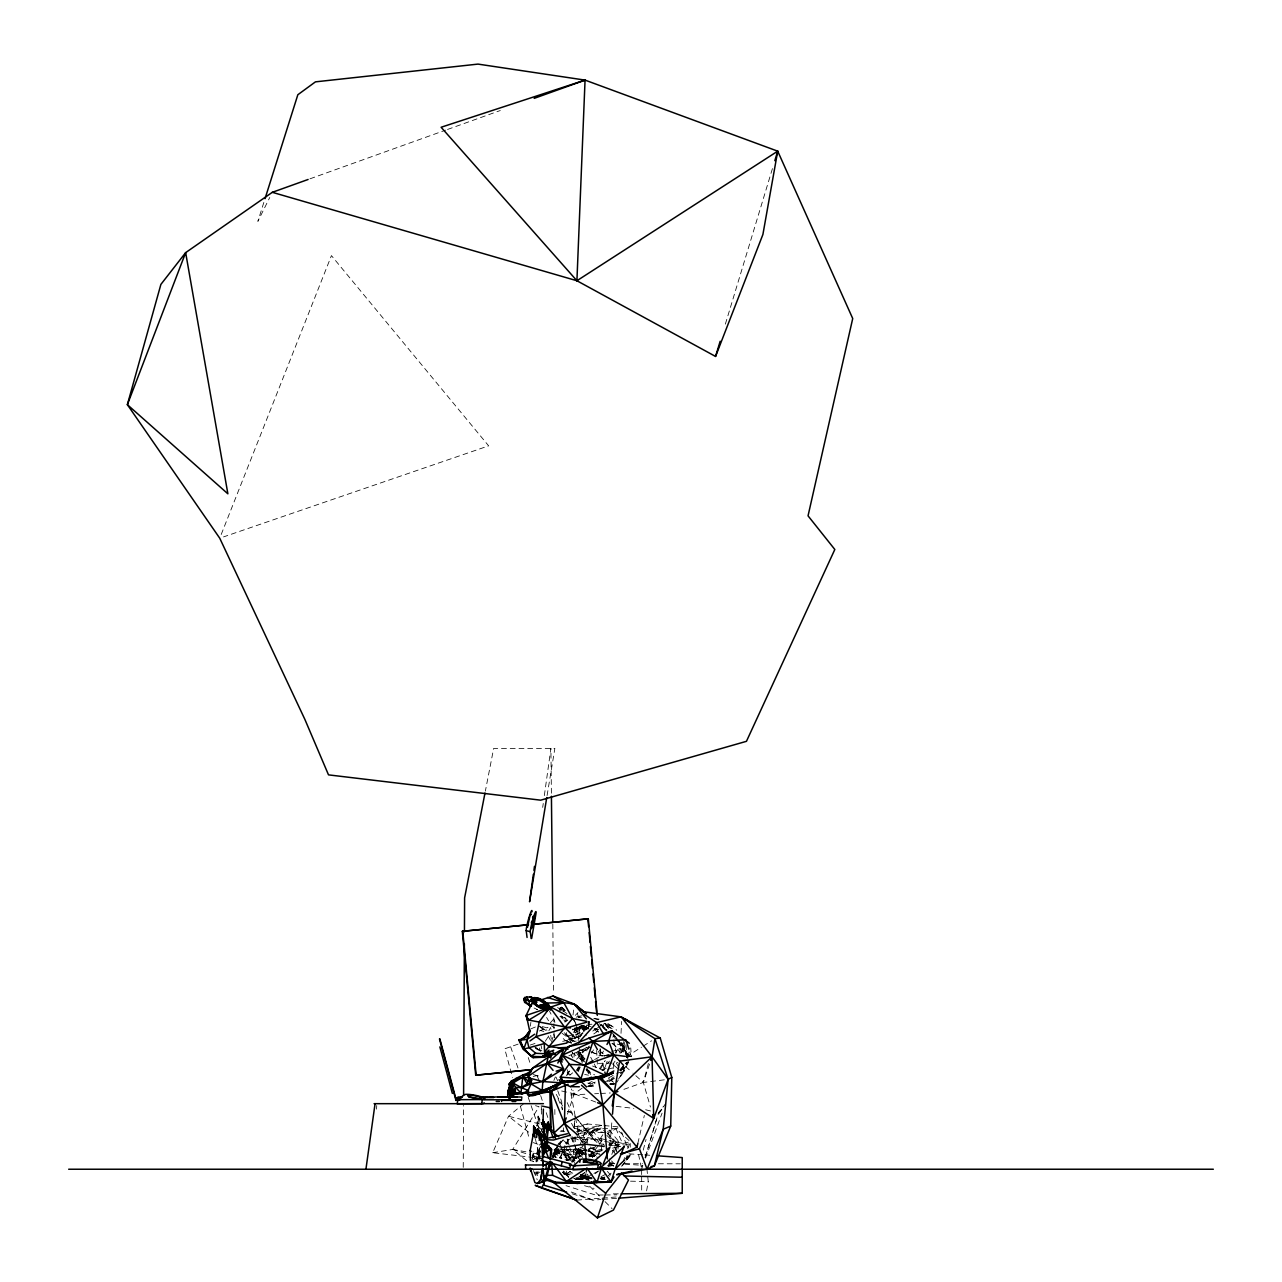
<?xml version="1.0" encoding="UTF-8"?>
<svg xmlns="http://www.w3.org/2000/svg" width="1282" height="1282" viewBox="0 0 1282 1282"><rect width="100%" height="100%" fill="white"/><g stroke="black" fill="none" stroke-linecap="round" stroke-linejoin="round"><path stroke-width="0.75" stroke-dasharray="5 3.75" d="M619.751 1043.147L624.35 1048.291L627.795 1058.419L627.106 1051.16M588.646 1026.722L588.646 1021.706L579.095 1038.949M616.161 1151.268L616.193 1142.086L607.428 1133.609M630.247 1147.182L630.263 1143.512M463.235 1167.357L463.555 1105.485M533.168 1153.303L532.286 1160.002L533.761 1161.732L530.988 1160.659M587.444 1143.368L587.477 1137.471L568.23 1138.4M601.466 1150.595L601.514 1138.785L578.422 1139.906L571.82 1136.91M566.676 1160.547L566.804 1153.447L555.346 1150.146M539.225 1159.489L539.418 1149.585M573.503 1161.492L573.759 1149.906M573.919 1142.182L574.048 1136.397M574.208 1128.673L574.416 1119.026M624.542 1042.49L625.504 1054.189M539.001 1157.983L539.402 1148.287M553.119 1157.342L553.279 1153.479M588.518 1028.036L588.855 1020.039M538.696 1158.752L539.241 1147.614M620.007 1053.195L620.52 1043.276M621.017 1033.356L621.61 1021.466M574.496 1163.383L573.358 1159.505L574.064 1145.804M376.539 1109.138L376.748 1105.501M588.839 1026.529L589.127 1021.225M536.661 1161.796L537.559 1146.509L541.068 1143.672M535.908 1175.498L536.18 1171.556M536.87 1161.716L537.142 1157.79L540.876 1156.733M575.137 1115.885L571.131 1094.924L571.596 1088.947M574.015 1057.009L574.32 1053.019M620.776 1073.643L623.933 1071.351L623.549 1065.342L623.933 1071.351L616.786 1082.377M582.044 1060.999L582.909 1050.086L579.656 1049.702L582.957 1061.159L570.137 1051.016M609.96 1145.291L612.027 1120.003M537.078 1126.477L538.087 1116.125L539.898 1119.555M617.972 1149.057L618.725 1141.509L606.931 1127.15M578.134 1040.68L579.64 1028.436L576.58 1024.19M572.99 1014.975L573.711 1009.623M579.48 1047.843L578.695 1053.66L582.332 1060.342M542.703 807.388L543.248 803.461M544.337 795.593L550.907 748.384L551.404 794.279M530.331 1026.129L530.892 1022.363M623.773 1052.105L623.821 1047.426L627.795 1055.086L626.914 1058.451L624.414 1048.227L618.325 1040.583M609.767 1083.931L615.777 1083.947L611.274 1080.518L611.883 1076.624M613.1 1068.819L614.014 1062.97L617.796 1062.441M547.077 795.593L554.866 748.384L493.666 748.384L485.365 791.106M564.176 1032.699L566.836 1034.943L571.387 1043.292L564.897 1040.247L560.811 1036.128M577.621 1179.44L585.137 1178.094L586.291 1171.299M646.593 1190.866L648.259 1181.587L646.769 1167.646M621.738 1052.618L624.302 1039.349M627.972 1057.426L629.799 1048.131M637.827 1143.448L644.349 1115.388M648.388 1063.403L643.324 1082.441L650.455 1107.039M643.227 1150.146L646.048 1139.474M551.484 1042.202L553.776 1033.933L554.689 1037.651M645.631 1156.22L658.451 1112.936L663.131 1106.815M645.038 1157.726L657.329 1116.67M725.356 324.138L772.533 168.279M573.775 1032.411L574.913 1028.645M263.836 202.444L257.874 221.337L269.765 197.444M562.494 1007.716L559.737 1008.213L561.484 1009.383L562.494 1007.716L559.994 1008.373L559.369 1010.392L564.208 1009.96L561.644 1007.123L559.737 1008.213L565.442 1010.36L562.942 1011.434M555.539 1148.512L553.391 1155.002L551.564 1152.31M567.445 1114.154L574.192 1093.77L573.134 1090.069M553.263 1157.454L553.103 1155.515M649.557 1064.092L643.324 1082.441L621.53 1090.197M602.925 1026.914L604.175 1023.292L612.748 1026.578L616.722 1030.199M607.171 1061.304L603.95 1070.39L592.556 1065.999M611.802 1154.441L616.193 1142.086L609.19 1143.784M623.389 1161.091L624.638 1157.55M627.763 1148.72L629.654 1143.432M641.673 1168.912L642.843 1165.626L639.59 1166.828M554.481 1149.906L554.769 1149.089M645.583 1158.127L662.057 1113.129M560.506 1158.015L563.727 1149.329L586.884 1155.162M573.294 1161.075L585.009 1132.551L604.175 1132.599L597.973 1142.278M571.307 1056.208L572.701 1052.538M221.209 534.482L331.429 255.615L488.65 445.848L223.533 536.902M577.525 1027.17L574.112 1032.09M578.326 1070.117L579.72 1066.672M553.888 1080.47L555.33 1076.912M566.981 1013.613L562.798 1010.633L563.263 1009.511L565.442 1010.008M573.391 1034.398L571.147 1039.67L566.564 1042.603M574.144 1032.651L576.371 1027.395M532.607 1155.691L541.661 1158.511L492.721 1152.71L508.537 1116.237L523.601 1103.754M575.65 1032.955L577.813 1027.956M577.653 1070.935L579.127 1067.537M566.131 1143.864L567.734 1140.243M613.998 1152.197L618.725 1141.509L609.751 1144.025M625.664 1158.848L627.235 1155.29M578.214 1071.64L580.586 1066.4M539.081 1149.425L535.892 1156.38L536.068 1161.909M620.857 1053.115L624.542 1047.907L621.706 1042.587M540.267 1152.294L537.671 1157.534L537.799 1161.139M552.622 1155.37L558.68 1143.159M566.58 1144.217L570.089 1137.198M582.365 1142.022L588.518 1129.73L605.617 1132.759M610.52 1146.252L612.219 1142.887L607.604 1130.868M559.673 1157.934L563.968 1149.393M571.98 1162.662L579.736 1147.278L586.531 1149.794M587.541 1049.782L589.432 1046.032M620.664 1073.194L623.933 1071.351L629.799 1059.765M539.61 1155.082L537.895 1158.447L538.087 1162.197M552.83 1156.348L558.007 1146.22M558.856 1144.538L560.587 1141.156L569.144 1144.425M606.45 1055.535L600.889 1055.999L603.485 1051.064M548.888 1030.712L550.635 1027.427M566.644 1075.662L569.288 1070.694M600.569 1069.028L605.248 1060.454M531.71 1159.393L533.152 1156.861L531.661 1151.428M572.814 1160.963L582.861 1144.297M588.839 1157.101L596.947 1143.881M618.645 1078.931L628.196 1062.185M591.579 1053.179L593.502 1049.862M576.868 1070.166L578.663 1067.089M492.721 1152.71L512.704 1149.457L539.017 1106.735L535.539 1105.677M576.836 1071.015L578.871 1067.73M576.708 1069.877L578.567 1066.912M583.887 1142.679L590.089 1133.016L601.739 1128.785L606.017 1132.391M620.135 1070.198L623.725 1068.691L627.667 1062.65M545.235 1041.304L549.369 1035.023M658.644 1114.058L665.486 1103.754M620.921 1071.095L627.026 1062.041M566.948 1075.037L570.089 1070.454M608.261 1166.267L612.764 1159.793M622.331 1165.867L625.712 1161.011M626.85 1159.393L630.231 1154.537L626.129 1158.463M599.303 1068.851L604.527 1061.432M602.508 1070.646L609.447 1061.095M615.216 1053.147L621.001 1045.183L613.597 1043.115M615.056 1061.127L612.732 1064.332L616.305 1063.756M619.911 1069.653L623.324 1068.162L629.59 1059.541M552.238 1158.255L554.369 1155.37L554.289 1151.893M571.419 1161.572L584.015 1144.602M585.201 1142.999L593.47 1131.782L605.633 1125.708M589.944 1156.845L598.053 1145.9M599.239 1144.297L602.78 1139.49M540.139 1150.819L535.892 1156.38L540.587 1150.627M534.161 1172.709L536.677 1173.206L540.283 1168.559M554.673 1150.21L558.183 1145.884M559.353 1144.457L564.048 1138.688L559.112 1144.554M607.396 1081.367L611.274 1080.518L613.741 1077.537L611.274 1080.518L607.844 1081.655M619.863 1070.085L623.549 1065.614M557.894 1146.028L554.225 1150.419L577.797 1148.912L586.531 1150.803M621.466 1166.267L625.279 1161.716M626.545 1160.194L631.625 1154.137L625.68 1158.463M619.943 1070.198L626.129 1062.81M550.315 1022.86L554.177 1018.469M658.451 1112.936L662.089 1108.946M626.594 1159.649L631.625 1154.137M576.547 1059.301L588.63 1046.288M575.314 1015.36L577.958 1012.572M626.097 1158.543L630.231 1154.537M574.304 1038.067L579.208 1036.834L576.692 1029.366L579.16 1027.074L588.903 1028.885L572.99 1029.815M567.91 1160.37L577.445 1151.621L586.836 1154.505M611.065 1173.142L608.357 1175.626L610.008 1176.507M540.908 1150.932L538.536 1153.079L533.008 1151.861M536.501 1125.596L538.392 1123.064L537.302 1123.545L539.834 1127.407M569.737 1075.326L572.637 1072.826M584.608 1172.758L576.323 1179.648L570.971 1177.004M579.208 1036.834L581.98 1034.558M595.168 1173.783L598.101 1171.411M564.865 1022.123L567.75 1019.975M576.003 1028.26L579.64 1028.436L584.143 1025.071M578.438 1017.62L581.339 1015.488M593.582 1156.54L602.893 1149.714M609.11 1145.163L612.219 1142.887L617.587 1152.822M611.274 1080.518L614.447 1078.226M582.092 1088.178L574.192 1093.77L561.42 1090.934M588.422 1083.707L591.579 1081.463M592.765 1031.048L596.018 1028.837M597.652 1027.731L602.54 1024.398M593.774 1033.933L598.47 1030.76M583.598 1178.943L591.483 1173.735M626.337 1056.849L641.497 1047.218M643.179 1046.144L651.593 1040.792M612.796 1037.122L614.703 1035.952L617.171 1038.933L613.133 1034.077L624.43 1047.538L627.795 1058.419M570.634 1171.315L565.618 1174.376L562.333 1172.373L568.663 1175.658L568.567 1177.677L567.333 1175.466M584.672 1172.613L579.656 1175.69L586.787 1179.2M601.819 1070.662L606.498 1067.954M594.576 1059.621L599.303 1056.913M604.319 1082.425L614.126 1076.896M575.89 1035.343L586.066 1029.638M588.871 1047.955L578.695 1053.66L585.81 1063.147M583.246 1032.923L571.147 1039.67L561.756 1041.497M586.547 1086.912L595.281 1082.056M608.726 1077.825L615.697 1073.979M588.518 1179.344L585.137 1178.094L592.188 1174.344M593.935 1173.399L600.986 1169.649M600.986 1176.748L606.258 1173.927M575.538 1034.734L583.839 1030.311M586.755 1047.634L568.791 1055.855M617.94 1127.888L607.508 1133.096L618.405 1146.845L629.174 1143.816M577.108 1132.439L583.598 1129.25L615.825 1128.368L630.279 1141.669L612.508 1146.14M532.286 1160.002L538.664 1157.374M575.233 1032.539L584.576 1027.956L587.781 1027.779M539.369 1031.016L548.039 1027.283M582.829 1025.472L572.99 1029.606L580.746 1025.808L586.595 1025.167M530.748 1028.901L535.395 1026.978M623.725 1068.691L620.135 1070.149L623.324 1068.162M585.666 1179.568L589.111 1178.158M601.482 1178.446L604.912 1177.036M604.223 1056.128L609.751 1054.028M617.86 1126.846L587.557 1123.977L575.65 1128.016M607.508 1131.397L615.825 1128.368L623.276 1145.082M309.988 178.807L445.639 130.139M447.53 129.45L500.284 110.524M518.12 1044.125L504.707 1048.82L512.528 1077.441M563.856 1174.456L571.403 1171.796M600.954 1179.552L604.575 1178.334M536.677 1173.206L540.251 1172.02M576.243 1017.171L579.64 1016.049M530.267 1045.022L537.543 1042.635M588.39 1086.303L595.777 1083.899L592.364 1081.912M576.499 1131.557L583.598 1129.25M581.099 1131.83L601.595 1125.292L577.685 1130.083M607.636 1069.348L615.023 1067.249M578.358 1158.127L577.685 1152.358L587.108 1149.714M588.999 1149.185L594.656 1147.614M588.278 1151.188L591.771 1151.941L603.085 1148.784M616.674 1073.306L623.933 1071.351M587.557 1123.977L572.878 1127.166M607.331 1165.803L613.165 1164.312M570.137 1042.282L564.897 1040.247L572.669 1038.484M588.374 1176.299L575.265 1179.2L589.72 1176.668M600.649 1178.062L604.191 1177.164M611.738 1051.416L624.35 1048.291L623.821 1047.426M533.184 1076.495L536.918 1075.582L539.882 1076.447L532.463 1074.316M576.099 1134.634L597.684 1128.833L577.878 1137.438L567.638 1139.618M608.597 1166.46L614.174 1165.21M588.342 1086.511L595.505 1084.941M574.192 1149.121L579.288 1151.012L586.996 1149.313M588.935 1148.896L596.643 1147.214M588.23 1150.419L593.326 1152.31L602.973 1150.21M612.62 1148.095L618.405 1146.845M575.137 1022.267L573.086 1018.228M566.564 1043.083L576.211 1041.08M600.04 1178.735L603.758 1177.982M579.256 1050.727L582.909 1050.086L582.957 1061.159M578.022 1179.392L589.464 1177.485L578.214 1179.328M578.15 1017.668L581.9 1017.091M664.316 1079.813L643.324 1082.441L632.955 1073.114M578.23 1179.408L591.531 1177.757M567.878 1035.856L569.416 1039.301L575.314 1038.644M588.502 1086.703L596.29 1085.918M609.928 1084.54L613.822 1084.155M560.138 1131.189L563.599 1130.852M571.307 1173.895L565.618 1174.376L563.631 1170.963M587.252 1175.049L579.656 1175.69L589.143 1177.02M576.724 1200.144L600.441 1198.237M602.428 1198.077L616.257 1196.971M572.285 1193.83L592.941 1200.144L600.873 1199.535M602.861 1199.391L616.754 1198.317M588.198 1024.494L591.947 1024.222M562.798 1010.633L564.336 1010.52L563.263 1009.511M553.904 1149.954L563.727 1149.329L573.535 1161.861M592.06 1178.831L574.464 1178.591M571.131 1094.924L586.819 1094.139M594.656 1093.754L598.582 1093.562M600.537 1093.466L610.344 1092.969M586.034 1047.586L591.739 1047.314M612.956 1036L614.703 1035.952M598.373 1063.387L612.059 1063.018M581.067 1027.042L588.742 1026.898L588.198 1023.725M613.309 1193.862L619.222 1193.814M603.357 1194.984L595.617 1195.048L566.003 1185.658M605.28 1194.968L616.898 1194.856M576.083 1036.289L579.881 1036.273M580.506 1133L590.089 1133.016L602.187 1145.499M608.806 1163.671L612.78 1163.671M624.687 1163.703L642.538 1163.736M658.419 1163.768L680.245 1163.8M580.153 1175.065L588.15 1175.225M630.504 1181.171L648.259 1181.587M601.066 1177.773L604.735 1177.934M585.137 1178.094L590.649 1178.35M610.152 1083.691L615.777 1083.947M588.903 1027.988L576.547 1027.427L576.692 1029.366M581.002 1027.203L588.358 1027.683L588.118 1021.77M559.897 1148.96L601.338 1151.877M628.965 1153.816L642.779 1154.794M644.75 1154.922L650.663 1155.338M564.993 1159.793L574.945 1160.498M610.745 1163.078L614.735 1163.367M624.671 1164.088L642.586 1165.37M594.479 1029.302L598.181 1029.558M561.163 1130.98L564.801 1131.333M587.829 1083.082L595.777 1083.899M616.161 1106.35L633.869 1108.401M598.886 1143.688L606.626 1144.634M608.549 1144.874L620.151 1146.284M627.251 1056.656L631.321 1056.624L630.76 1047.907M581.643 1025.969L588.742 1026.898M594.191 1028.693L597.716 1029.158M600.537 1178.607L608.133 1179.664M569.416 1174.905L565.618 1174.376L569.176 1176.139M578.903 1176.235L592.188 1178.094M594.175 1018.405L599.72 1019.222M574.801 1027.811L586.483 1029.718M567.589 1111.606L571.403 1112.263L576.467 1118.289M574.48 1128.416L593.47 1131.782L604.367 1145.531M526.565 1160.659L512.704 1149.457L526.437 1151.893M534.274 1153.271L540.171 1154.313M551.933 1156.396L561.74 1158.127M579.64 1028.436L586.836 1029.734M568.679 1035.279L574.192 1036.289M559.93 1016.722L565.763 1017.812M584.688 1074.46L588.47 1075.181M595.12 1028.757L598.406 1029.382M575.794 1177.934L583.07 1179.44M567.541 1111.446L571.403 1112.263L573.903 1115.308M601.514 1138.785L607.219 1140.035M609.126 1140.451L626.257 1144.201L628.052 1147.518M587.477 1137.471L612.219 1142.887M542.286 1026.578L551.276 1028.997M576.788 1177.661L584.352 1179.408M578.054 1177.87L589.303 1180.514M593.854 1018.597L599.207 1019.943M645.663 1109.763L651.144 1111.125M539.418 1123.913L508.537 1116.237L530.476 1133.625M580.265 1156.925L566.804 1153.447L571.74 1162.005M554.689 1152.63L577.749 1158.591M608.341 1164.216L613.533 1165.594M584.48 1185.706L594.095 1188.43M540.555 1030.504L543.84 1031.481M592.428 1157.726L591.771 1151.941L597.284 1153.624M588.726 1155.723L592.396 1156.829M588.726 1155.082L594.351 1156.829M512.704 1149.457L530.796 1155.114M582.236 1049.381L589.72 1051.737M591.579 1052.33L602.796 1055.855M555.25 1151.428L577.509 1158.575M555.378 1151.492L577.91 1158.784M587.444 1025.504L591.162 1026.77M593.406 1156.204L593.326 1152.31L596.899 1153.544M579.416 1156.829L579.288 1151.012L586.435 1153.463M588.214 1154.072L598.934 1157.758M533.232 1142.615L538.616 1144.489M538.376 1173.655L536.437 1172.966L538.648 1177.533M576.035 1036.962L579.704 1038.308M600.921 1178.302L604.303 1179.552M605.328 1023.805L612.748 1026.578L606.354 1022.523M579.368 1158.399L555.25 1149.409L555.362 1157.39M571.243 1192.02L592.941 1200.144M559.994 1008.373L564.208 1009.96M565.154 1034.334L567.285 1035.151M595.729 1102.055L574.192 1093.77L572.894 1090.245M534.097 1008.005L537.591 1009.735L534.386 1008.037M591.066 1051.544L599.896 1055.935M569.432 1171.492L572.766 1173.222M579.464 1176.652L584.464 1179.232M535.475 1048.484L540.732 1051.272M538.424 1025.68L546.949 1030.263M535.443 1047.795L542.286 1051.512M533.104 1046.064L541.901 1050.871M569.416 1039.301L572.685 1041.16M541.549 1129.33L538.44 1127.535L538.087 1116.125L539.754 1119.442M563.776 1173.607L568.519 1176.411L562.558 1172.052M580.506 1174.761L588.422 1179.728L582.188 1174.584M563.295 1171.46L569.641 1175.434M586.307 1069.637L594.592 1074.893M541.453 1027.635L545.924 1030.536M604.014 1028.116L607.059 1030.103M612.059 1028.741L605.745 1024.382L611.722 1029.158M611.899 1043.436L631.081 1056.913L630.632 1058.115L631.321 1056.624L629.494 1051M551.5 1025.776L554.529 1027.908M562.077 1033.26L573.791 1041.946M602.508 1027.122L607.075 1030.44M574.384 1041.609L566.676 1035.904L566.388 1032.523M600.954 1024.815L607.043 1029.446M557.574 1007.444L560.715 1009.847M608.63 1078.45L614.35 1082.857M539.866 1026.786L544.193 1030.135M553.984 1152.246L561.82 1158.447M563.391 1140.435L568.086 1144.169M574.32 1149.137L582.733 1157.534M566.836 1034.943L574.464 1041.128M614.094 1065.47L618.196 1068.851M576.724 1135.788L584.207 1141.99M590.185 1146.957L599.175 1154.409M609.655 1163.111L614.142 1166.828M593.983 1029.142L596.803 1031.513M599.431 1050.615L605.264 1055.551M561.644 1007.123L564.176 1009.287M579.256 1136.333L586.691 1142.791M592.637 1147.967L600.072 1154.425M625.536 1066.464L631.465 1071.784M567.221 1072.169L570.073 1074.781M603.79 1028.372L606.37 1030.872M619.222 1043.324L624.35 1048.291M584.8 1058.708L577.845 1051.833L581.05 1060.022M579.913 1176.379L582.701 1179.184M589.688 1186.203L603.678 1200.24M605.072 1201.635L612.059 1208.654M606.867 1135.371L616.273 1145.082L617.86 1148.64M614.318 1037.426L618.389 1041.721M584.544 1025.888L587.14 1028.661M599.431 1023.645L601.482 1025.969M605.312 1024.622L608.726 1028.597M578.599 1051.512L584.993 1058.996M583.294 1143.191L579.496 1138.736L578.406 1133.032M588.374 1149.121L594.704 1156.524M607.364 1171.347L611.161 1175.786M577.733 1119.795L596.771 1142.374M575.169 1116.814L596.515 1142.647M611.578 1160.883L614.094 1163.928M618.389 1040.439L624.542 1047.907L622.491 1044.045M612.764 1043.244L620.007 1052.185M612.411 1150.274L616.145 1154.938M605.04 1023.869L608.501 1028.244M582.717 1155.178L577.797 1148.912L580.538 1156.38M578.422 1051.769L584.512 1059.653M572.509 1018.533L575.57 1022.78M591.771 1151.941L593.983 1155.098M577.685 1152.358L581.002 1157.085M612.139 1032.571L616.61 1039.013M617.732 1040.615L627.795 1055.086L621.578 1043.019M576.676 1052.971L580.97 1059.397M586.034 1069.589L590.137 1075.774M596.547 1028.917L598.662 1032.186M556.228 1094.315L562.654 1106.094M583.727 1153.72L579.736 1147.278L582.284 1156.781M567.686 1149.185L575.682 1162.053M593.326 1152.31L595.377 1155.739M579.288 1151.012L583.406 1157.854M546.597 1017.475L548.568 1020.793M553.76 1153.848L555.731 1157.261M616.338 1063.082L619.094 1067.89M581.659 1027.411L586.243 1035.487M601.771 1024.542L603.485 1027.619M540.01 1120.051L538.248 1116.83L540.026 1122.487M598.245 1051.144L600.889 1055.999M586.868 1068.707L592.3 1078.755M548.151 1035.936L550.651 1040.631M590.682 1057.249L593.358 1062.329M594.239 1064.012L596.018 1067.393M549.529 1011.29L551.052 1014.174M583.374 1061.576L578.775 1051.881L582.381 1063.243M586.948 1068.435L590.521 1075.277M571.516 1123.272L574.176 1128.432M571.195 1054.733L572.846 1057.954M542.094 1160.05L538.536 1153.079L534.69 1135.58M561.516 1148.512L567.349 1160.611M570.907 1137.519L573.358 1142.807M574.176 1144.57L577.445 1151.621M536.918 1075.582L539.273 1080.678M559.417 1142.983L567.413 1160.402M556.019 1077.104L557.622 1080.758M567.221 1102.616L573.615 1117.199M558.007 1098.802L562.606 1109.251M588.759 1070.053L590.986 1075.229M587.557 1174.184L589.72 1179.28M533.456 1170.546L537.238 1179.793M621.642 1132.166L626.257 1144.201M563.727 1149.329L567.83 1160.514M557.75 1090.758L561.74 1101.879L562.237 1109.843M510.605 1046.753L518.425 1069.252M528.216 1097.36L538.664 1127.343M539.353 1047.939L540.571 1051.464M556.885 1148.96L559.978 1158.079M575.682 1023.565L577.172 1028.036L575.554 1023.725M528.248 1057.554L530.732 1065.166M540.667 1095.613L542.526 1101.318M546.26 1112.744L548.119 1118.449M558.071 1148.896L561.179 1158.415M567.109 1138.881L573.358 1159.505M567.301 1069.733L568.888 1075.277M577.349 1013.293L578.358 1016.834M520.348 1106.062L529.21 1138.496M533.376 1153.768L535.459 1161.396M565.699 1145.98L569.272 1159.281M538.087 1116.125L540.059 1123.673M557.99 1148.223L560.474 1157.758M602.652 1063.131L604.415 1070.246M638.516 1154.425L641.288 1167.101M571.98 1136.317L573.23 1142.006M541.068 1045.519L541.773 1048.868M613.645 1040.006L616.273 1053.003M575.506 1117.792L578.054 1131.125M554.417 1019.815L554.882 1022.555M550.699 1035.279L551.324 1038.949M554.513 1152.262L555.362 1157.838M609.222 1158.848L610.088 1166.38M600.409 1048.9L601.146 1056.785M599.96 1048.9L600.697 1056.785M626.001 1044.878L626.962 1057.538M566.404 1171.075L566.692 1174.905M563.343 1127.791L563.583 1131.782M564.433 1145.739L565.17 1157.694M556.596 1149.826L557.045 1157.55M596.675 1050.375L597.476 1067.473M541.212 1105.501L541.373 1109.138M574.496 1120.981L574.817 1128.833M575.121 1136.685L575.987 1158.255M552.814 923.953L553.584 993.79M553.84 1017.732L553.888 1021.722M553.904 1023.709L554.048 1037.683M554.834 1109.507L554.898 1115.5M641.657 1170.706L641.657 1174.584M641.673 1176.523L641.689 1190.081M541.292 1109.138A465.959 413.205 -5.3 0 1 541.421 1114.603M560.715 1016.065A10.625 3.75 41.1 0 1 562.782 1017.091M564.961 1018.533A10.625 3.75 41.1 0 1 567.109 1020.264M572.83 1029.029A10.625 3.75 41.1 0 1 572.413 1029.959M561.965 1018.341A7.083 2.5 41.1 0 1 563.343 1019.03M564.801 1019.991A7.083 2.5 41.1 0 1 566.227 1021.145M565.298 1021.706A7.083 2.5 41.1 0 1 564 1020.44M562.077 1017.86A7.083 2.5 41.1 0 1 561.484 1015.857M561.099 1016.434A7.083 2.5 41.1 0 1 562.061 1016.466M564.657 1017.539A7.083 2.5 41.1 0 1 566.099 1018.485M588.919 1021.305L588.807 1026.578L588.887 1021.305"/><path stroke-width="1.5" d="M548.616 1145.355L551.404 1151.348L549.93 1147.534L551.597 1149.425L550.523 1159.585M463.603 1095.501L464.372 943.792M464.437 931.822L464.613 897.881L484.981 793.045M533.552 1136.156L533.633 1126.237L536.805 1131.028M549.978 1166.476L550.01 1161.7L547.43 1164.216M513.393 1085.678L513.585 1081.944L508.89 1087.569L508.345 1092.633L508.89 1087.569L513.441 1082.393L510.38 1089.636M543.392 1109.138L543.071 1120.067M616.834 1174.761L647.073 1169.232L654.349 1165.899L670.726 1126.061L671.784 1077.441L660.246 1038.019L621.017 1016.866L583.07 1011.69M570.105 1135.756L564.384 1123.417L565.426 1084.492M531.004 914.787L530.924 913.858L530.347 914.787M544.562 1175.578L544.385 1180.882L537.462 1183.51L534.882 1182.549L530.187 1168.03L530.796 1171.363M544.321 1131.798L544.449 1128.128L541.725 1122.984M308.097 179.48L272.313 192.316L185.65 252.634L160.891 284.396L127.367 404.663L219.735 538.2L304.876 719.41L328.512 774.873L540.683 800.176L746.461 741.317L834.822 549.481L808.045 515.845L852.722 318.529L777.709 151.164L576.916 280.742L441.104 127.255L585.057 80.109L777.709 151.164L762.902 234.494L715.564 356.444L576.916 280.742L585.057 80.109L478.01 64.1L315.452 81.856L297.841 94.74L265.037 198.662M545.988 1152.342L549.049 1150.066L546.388 1144.425L542.462 1152.598L545.988 1152.342L546.148 1141.765L540.523 1147.053M543.344 1157.085L544.001 1145.964L538.536 1133.272L534.546 1132.823M550.763 1149.81L551.597 1149.425L550.154 1147.887L541.773 1144.858L540.796 1140.067M550.122 1159.825L550.699 1148.416M513.137 1085.79L512.704 1091.415L509.835 1092.424L507.656 1095.245L508.041 1090.501L512.688 1084.892L509.835 1092.424L508.041 1090.501L513.137 1085.79L508.601 1091.351L507.656 1095.245L512.688 1084.892L511.694 1087.697M546.469 1132.15L546.741 1128.753L542.895 1120.244L547.638 1129.795L546.741 1128.753M548.023 1127.775L548.231 1122.231L544.722 1126.67M564.561 1081.159L543.552 1091.495L542.158 1090.517L542.863 1081.543L548.039 1057.33L564.304 1048.099L568.07 1049.189M612.508 1114.17L614.27 1092.777L619.302 1063.002M528.008 1004.255L531.501 1005.585L530.604 1006.258L528.008 1004.255L523.713 999.223L526.565 996.947L529.354 1001.306L529.097 1003.982L531.181 1006.322L524.659 1002.364L523.713 999.223L524.707 997.316M551.901 1054.173L543.408 1057.217L533.216 1057.682L523.729 1049.125L530.107 1031.353M543.648 1140.435L544.353 1133.16L539.161 1140.307M578.647 1042.715L596.707 1022.587L621.017 1016.866L654.958 1038.66L668.13 1079.348L663.195 1129.282L654.349 1165.899L651.032 1166.604M528.649 1092.088L521.678 1093.85L520.989 1093.033L522.992 1074.893L531.197 1071.896M629.35 1043.244L611.915 1030.824L608.694 1041.192L613.87 1054.894L605.777 1076.239L600.537 1079.156M458.764 1099.764L456.392 1099.988M562.542 1082.393L581.099 1081.415L605.777 1076.239L604.848 1072.024M365.931 1169.232L375.065 1103.674M533.392 874.26L529.562 901.791L546.757 797.548M533.937 870.318L534.482 866.392M534.947 916.967L535.011 914.963L531.357 928.665L534.947 916.967L532.895 916.422L532.623 917.832M547.222 1137.294L548.087 1131.109C544.209 1128.593 549.609 1137.07 546.228 1138.528L541.661 1130.596M612.235 1105.885L614.27 1092.777L652.041 1056.769L654.958 1038.66L660.246 1038.019M509.932 1094.748L509.242 1099.075L515.412 1090.101L514.563 1089.043L509.932 1094.748L511.566 1096.334L514.13 1094.924L515.412 1090.101L509.932 1094.748L511.566 1096.334M536.549 1137.551L537.895 1129.121L541.613 1134.923M586.291 1171.299L586.868 1167.902L596.995 1182.453L566.372 1181.443L552.606 1175.322L546.677 1175.322M597.636 1168.559L598.341 1164.457A10.625 2.099 9.8 0 0 595.201 1160.611A10.625 2.099 9.8 0 0 580.265 1159.601L573.647 1165.819L572.942 1169.921L597.636 1168.559A10.625 2.099 9.8 0 0 599.736 1166.812M579.784 1162.341L580.265 1159.601M583.31 1162.357L583.663 1160.306M531.677 938.44L535.812 914.563A10.625 0.962 -74.9 0 0 533.681 916.678A10.625 0.962 -74.9 0 0 530.283 931.726L531.149 938.568M551.741 1053.532L544.61 1053.724L544.289 1043.596L523.729 1049.125L519.803 1039.558L518.793 1040.055L523.008 1049.029L533.264 1057.682L523.745 1048.996L519.707 1040.183L526.229 1035.952L530.139 1030.135M546.773 1130.58L548.231 1122.231L549.85 1129.314M530.411 1160.466L530.171 1150.435L533.504 1133.128L534.257 1133.625L532.895 1135.067M537.462 1183.51L540.651 1179.408L542.687 1168.078M564.737 1082.841L561.019 1082.825L561.949 1077.585M562.574 1074.092L563.519 1068.851L559.24 1059.589L564.304 1048.099L567.237 1049.285M550.395 1162.069L547.254 1175.418L544.385 1180.882L540.651 1179.408L542.574 1169.088M481.631 1103.674L482.401 1099.555A10.625 1.763 10.7 0 0 479.164 1096.19A10.625 1.763 10.7 0 0 464.308 1094.716L457.93 1099.668L457.161 1103.786L481.631 1103.674A10.625 1.763 10.7 0 0 484.195 1102.857M528.601 1091.96L521.678 1093.85L514.37 1094.059L511.053 1087.841L512.159 1082.072L515.588 1078.659L522.992 1074.893M545.09 1147.021L546.148 1141.765L549.049 1150.066L546.148 1141.765M514.563 1089.043L510.156 1094.748L509.242 1099.075L515.412 1090.101M621.369 1154.425L636.946 1147.182L637.827 1143.448M561.179 1165.787L562.285 1161.684M531.309 923.04L531.806 921.261M550.01 1161.7L544.385 1180.882L543.119 1169.296M715.564 356.444L720.18 341.236M774.825 160.667L777.709 151.164M609.399 1075.261L582.413 1080.79L580.922 1078.787L592.989 1041.433L611.915 1030.824L588.887 1038.164L568.695 1046.545L565.763 1048.9M563.92 1083.867L570.378 1086.623L581.099 1081.415L581.643 1079.732L562.349 1055.15L568.695 1046.545L592.989 1041.433L625.824 1039.766L628.885 1049.125M555.523 1138.704L554.032 1132.984L564.384 1123.417L566.227 1117.856M540.651 1179.408L541.853 1175.786M551.5 1150.755L543.872 1145.675L550.555 1148.48L550.154 1149.249M597.428 1217.9L605.697 1193.205L621.626 1173.046L628.5 1180.033L613.453 1210.064L597.428 1217.9L552.75 1181.812M650.791 1060.422L652.041 1056.769L621.818 1017.491M529.915 915.861L527.511 927.319M670.726 1126.061L663.195 1129.282L647.073 1169.232L639.398 1148.8L653.74 1118.385L668.13 1079.348L671.784 1077.441M537.126 999.111L534.738 997.604L545.411 1002.332L541.036 999.656L541.933 999.976L548.856 1005.296C544.706 1000.857 538.696 996.963 532.367 997.781L535.475 1004.912L539.482 1007.54L541.084 1007.748L542.19 1004.816L545.219 1004.11L572.509 1018.533L586.852 1021.353M541.116 1144.634L544.594 1135.323L544.353 1133.16L547.718 1142.711L544.353 1133.16M511.053 1087.841L515.588 1078.659L529.466 1077.393L531.886 1080.582M603.053 1164.457L609.928 1147.166L594.079 1161.428M557.83 1063.082L559.24 1059.589L562.526 1057.954M541.725 1188.061L576.724 1200.144L535.219 1185.337L541.725 1188.061L544.081 1182.741M516.213 1079.7L511.662 1080.774L508.73 1084.7L511.822 1083.434L511.662 1080.774L516.63 1079.268M528.472 1091.799L514.37 1094.059L513.201 1092.28L515.508 1087.296L512.976 1083.002L529.658 1073.05M544.497 1009.206L526.133 1015.456L527.287 1019.879L526.133 1015.456L531.886 1003.373L535.363 1002.059M606.963 1044.477L608.694 1041.192M614.014 1176.988L611.065 1182.052L577.445 1183.382L555.314 1182.1L544.273 1177.581M560.298 1058.371L562.349 1055.15L592.989 1041.433L613.87 1054.894L623.549 1065.342M527.735 1075.806L532.943 1067.842L548.039 1057.33M511.662 1080.774L508.73 1084.7L512.399 1082.168M510.156 1094.748L511.919 1092.472M509.002 1088.114L513.441 1082.393M529.434 1031.257L523.425 1038.981L527.751 1035.76M545.299 1051L572.509 1018.533L563.808 1002.652L553.055 996.018L540.571 1000.088M530.908 999.479L533.745 1001.947L530.908 999.479L532.367 997.781L532.11 1000.441L536.164 1005.425M491.871 1096.991L490.942 1096.991M526.742 1074.845L532.943 1067.842L559.24 1059.589L563.006 1059.877M551.212 1090.357L564.384 1123.417L602.909 1104.812L614.27 1092.777L617.892 1091.479M534.001 1002.252L523.713 999.223L526.565 996.947L530.652 997.124M624.719 1159.873L615.072 1169.232L611.065 1182.052L593.854 1181.475M526.549 1091.206L528.649 1095.693L550.363 1091.543L564.32 1080.918L543.055 1091.719L529.129 1095.581L526.79 1093.209L531.068 1083.883L542.863 1081.543L551.42 1074.22M534.658 1034.205L526.966 1039.494L528.841 1047.394L535.78 1053.307L544.61 1053.724L549.017 1050.118M560.122 1051.528L564.304 1048.099L547.126 1063.275L528.264 1076.319M530.828 1056.304L535.78 1053.307M529.963 1040.952L536.148 1036.561L586.836 1022.171M521.678 1093.85L515.508 1087.296L521.534 1087.681L527.142 1083.739L531.854 1083.386L523.457 1077.633L527.142 1083.739L529.466 1077.393L531.261 1081.88M526.95 1091.19C527.992 1105.308 555.491 1082.329 561.019 1082.825L561.516 1082.649M559.096 1079.668L560.891 1082.905L543.119 1090.678L526.79 1093.209L529.129 1095.581L561.244 1083.114L538.696 1094.059M526.614 1074.925L529.674 1072.906M541.549 1129.33L544.449 1128.128L541.789 1123.288M585.281 1168.944L566.372 1181.443L551.581 1161.877L552.606 1175.322M560.362 1083.242L561.147 1083.05M548.632 1162.55L543.119 1165.899L542.094 1147.678L544.193 1146.236L541.773 1144.858M528.488 1077.858L542.863 1081.543L563.519 1068.851L547.126 1063.275L553.087 1070.358M531.822 1168.847L530.203 1169.633M546.741 1009.287L528.713 1020.071L526.886 1017.908L529.514 1030.231M608.63 1032.763L611.915 1030.824M613.822 1070.935L604.703 1076.015L589.335 1078.499M612.924 1072.826L581.099 1081.415L562.718 1081.447L561.179 1079.332L560.33 1077.072L568.92 1064.397L585.121 1065.054L593.005 1060.534M528.649 1095.693L543.055 1091.719L550.363 1091.543L557.013 1087.905M560.683 1082.489L605.729 1075.582L562.349 1055.15M539.466 999.143L534.738 997.604L541.933 999.976L549.385 1007.043L539.498 1000.345L532.11 1000.441L536.597 1002.38L535.588 1003.95L532.11 1000.441L532.799 998.486L536.421 1000.409L536.597 1002.38L534.626 1003.309L539.081 1006.21L540.091 1004.832L542.19 1004.816L547.061 1011.097L540.764 1006.931L539.482 1007.54L535.475 1004.912L549.033 1009.735M541.982 1146.076L550.555 1148.48L541.917 1145.868M575.522 1038.083L565.074 1027.731L550.01 1007.332L542.19 1004.816L539.081 1006.21L547.061 1011.097L535.475 1004.912M611.37 1073.403L604.703 1076.015L612.956 1073.226M512.976 1083.002L521.534 1087.681L531.854 1083.386M604.703 1076.015L605.729 1075.582M580.922 1078.787L560.33 1077.072L562.718 1081.447L582.413 1080.79L605.793 1076.015L612.972 1073.082M550.363 1091.543L568.15 1084.316M570.458 1135.147L553.552 1140.035L547.11 1139.746L546.501 1141.573L561.901 1147.438L584.8 1144.105L604.126 1146.461M544.61 1053.724L553.776 1050.198M524.659 1002.364L525.604 1002.011M534.193 98.361L585.057 80.109M585.121 1065.054L613.87 1054.894L625.328 1056.4M538.744 1183.238L547.879 1180.049M514.531 1080.422L511.342 1081.511L511.822 1083.434M556.132 1071.191L563.519 1068.851M577.797 1182.998L572.541 1182.693M591.13 1182.485L591.883 1182.581M542.158 1056.64L551.581 1054.012L542.526 1056.705L531.645 1056.416M542.478 1056.384L543.456 1057.217L551.805 1054.108L543.408 1057.217L542.478 1056.384L553.007 1053.564M455.879 1098.049L458.892 1097.969M620.408 1153.896L639.398 1148.8M567.445 1133.737L545.683 1138.656M518.793 1040.055L521.886 1039.333M581.179 1182.517L555.475 1183.094L544.257 1179.376M616.706 1174.488L632.074 1171.059M586.467 1013.565L574.112 1003.95L563.808 1002.652L550.01 1007.332L539.289 1021.658L536.148 1036.561L549.225 1046.689L566.564 1043.083M571.307 1182.549L577.445 1183.382L566.372 1181.443L571.996 1180.434M528.264 1091.976L521.405 1093.322L513.826 1093.017L512.159 1089.62M590.425 1182.629L591.515 1182.966L569.561 1182.677M619.607 1061.143L652.041 1056.769L668.13 1079.348M531.95 1069.637L475.702 1075.197L462.321 931.325L528.088 924.771M534.065 924.178L588.31 918.809L597.3 1015.392M462.321 931.325L528.537 924.771M534.514 924.178L588.31 918.809M475.702 1075.197L531.501 1069.637M519.707 1040.183L526.966 1039.494M606.45 1055.535L613.87 1054.894M618.725 1198.173L682.232 1193.286L682.232 1157.566L656.576 1155.755M573.647 1165.819L598.341 1164.457M557.942 1047.843L569.16 1047.314M543.744 1146.092L548.68 1158.303M535.876 1003.293L531.886 1003.373L535.507 1004.175M543.856 1003.101L563.808 1002.652L547.526 997.46M621.193 1193.798L682.232 1193.286M482.401 1099.555L457.93 1099.668L457.978 1096.991L462.033 1096.991M479.917 1096.991L521.758 1096.991L521.758 1098.353M460.847 1097.072L462.033 1097.072M497.785 1097.072L517.207 1097.072M480.189 1097.536L483.699 1097.536M484.34 1097.536L488.426 1097.536M489.083 1097.536L493.73 1097.536M459.998 1099.796L457.978 1099.796L458.652 1100.373M483.891 1099.796L521.758 1099.796M521.069 1100.373L501.631 1100.373L501.631 1101.462M496.23 1101.462L499.387 1101.462M512.111 1101.462L515.765 1101.462M374.072 1103.674L543.424 1103.674M525.267 1164.985L546.501 1164.985M68.667 1169.232L1213.333 1169.232M570.378 1086.623L579.368 1086.783M624.19 1175.995L682.232 1177.229M570.538 1027.988L528.713 1020.071L526.133 1015.456M536.245 999.143L538.376 999.271M585.986 1182.645L591.515 1182.966M542.863 1081.543L561.019 1082.825M513.201 1092.28L520.989 1093.033M547.126 1129.666L552.59 1130.211M549.225 1046.689L562.285 1048.131M592.156 1168.559L600.986 1169.649L596.995 1182.453L593.598 1181.219M570.298 1003.453L574.112 1003.95L586.162 1013.661M549.481 1053.323L554.946 1054.205M569.224 1164.889L575.105 1165.899M542.462 1106.158L550.186 1107.792M540.764 1006.931L544.93 1008.694M543.28 1124.875L551.004 1126.782M542.126 1156.284L570.843 1163.976L569.737 1168.078L541.02 1160.386M531.966 911.822A10.625 0.962 -74.9 0 0 529.226 916.79A10.625 0.962 -74.9 0 0 526.197 930.62L530.283 931.726M541.084 1007.748L545.699 1008.998M533.424 998.197L529.722 996.867L533.184 997.829M272.313 192.316L576.916 280.742M566.644 1192.116L544.113 1185.225L544.113 1179.761M529.722 996.867L532.975 998.005M607.684 1180.802L611.065 1182.052L600.954 1167.485L600.601 1163.527M553.055 996.018L574.112 1003.95M597.524 1102.744L602.909 1104.812L636.946 1147.182M521.534 1087.681L528.569 1090.726M574.432 1004.271L586.355 1018.837M543.119 1127.07L548.247 1129.891L542.382 1122.808M542.158 1090.517L531.068 1083.883L528.873 1080.646M524.931 998.63L529.354 1001.306M542.19 1004.816L549.289 1009.222M607.347 1158.944L602.909 1104.812L597.909 1076.992L614.27 1092.777L653.74 1118.385L652.041 1056.769M584.031 1014.286L596.707 1022.587L603.678 1034.318M625.52 1019.094L630.263 1022.475M548.856 1005.296L538.648 998.277L539.498 1000.345M591.595 1182.036L605.697 1193.205M588.887 1038.164L592.989 1041.433L597.38 1049.525M558.712 1136.701L550.699 1130.724L550.138 1090.373M559.24 1059.589L562.221 1061.993M508.89 1087.569L510.204 1088.674M564.384 1123.417L577.765 1135.051M583.454 1011.915L576.131 1005.312L580.393 1009.19M581.499 1085.229L602.909 1104.812M538.536 1133.272L542.43 1136.974M581.099 1081.415L586.547 1086.912M530.171 1150.435L531.165 1151.444M600.313 1076.88L614.27 1092.777M581.643 1079.732L582.413 1080.79M537.975 1133.048L533.633 1126.237L536.581 1130.772M552.654 1051.448L554.85 1054.685M542.494 1136.445L537.895 1129.121L539.418 1134.346M508.858 1090.95L509.835 1092.424M537.895 1129.121L541.565 1135.115M543.119 1090.678L543.552 1091.495M541.437 1122.76L543.937 1127.743L544.065 1131.589M547.638 1129.795L542.767 1120.003L544.465 1126.782M555.699 1136.429L554.032 1132.984L550.635 1090.453M536.918 1134.266L533.857 1127.215L535.027 1137.759M547.718 1142.711L544.594 1135.323L544.738 1145.05M533.633 1126.237L535.62 1131.509M541.357 1137.999L538.68 1130.788L539.161 1138.72M553.183 1138.015L550.699 1130.724L550.491 1090.437M652.65 1114.603L653.74 1118.385M548.295 1124.234L549.722 1129.41M439.838 1038.805L456.344 1100.421M439.47 1038.917L455.975 1100.517M439.87 1046.897L452.338 1093.402M548.231 1122.231L549.706 1129.522M542.799 1122.375L543.808 1128.144M555.314 1182.1L555.475 1183.094M526.197 930.62L527.062 937.462M550.731 1150.451L551.132 1153.624M587.861 918.809L588.598 926.694M589.143 932.607L590.057 942.462M590.425 946.404L591.339 956.26M591.707 960.202L592.444 968.086M592.989 973.999L593.726 981.884M594.271 987.797L595.185 997.652M595.553 1001.595L596.483 1011.45M462.77 931.325L476.151 1075.197M584.8 1144.105L586.178 1159.97M541.998 1146.396L542.094 1147.678M544.337 1153.816L543.953 1146.22M550.587 1053.932L550.667 1057.746M551.42 796.266L552.798 921.966M543.007 1162.421L543.023 1166.187M546.132 1164.985L546.132 1169.232M525.62 1164.985L525.62 1169.232M461.103 1096.991L461.103 1098.113M468.924 1097.248A7.083 1.17 10.7 0 1 479.965 1099.395M583.903 1162.117A7.083 1.41 9.8 0 1 590.665 1162.454A7.083 1.41 9.8 0 1 596.787 1164.441M550.411 1053.964L550.379 1057.794L550.475 1053.964M185.65 252.634L127.367 404.663L227.875 493.81L185.65 252.634M624.014 1146.749L615.072 1169.232L600.954 1167.485L624.014 1146.749M550.01 1007.332L544.866 1002.203L545.219 1004.11L550.699 1010.104L550.01 1007.332M469.965 1096.991A7.083 1.17 10.7 0 0 481.391 1098.434A7.083 1.17 10.7 0 0 472.321 1095.405A7.083 1.17 10.7 0 0 469.965 1096.991M585.874 1162.037A7.083 1.41 9.8 0 0 597.364 1163.159A7.083 1.41 9.8 0 0 588.31 1160.018A7.083 1.41 9.8 0 0 585.874 1162.037"/></g></svg>
